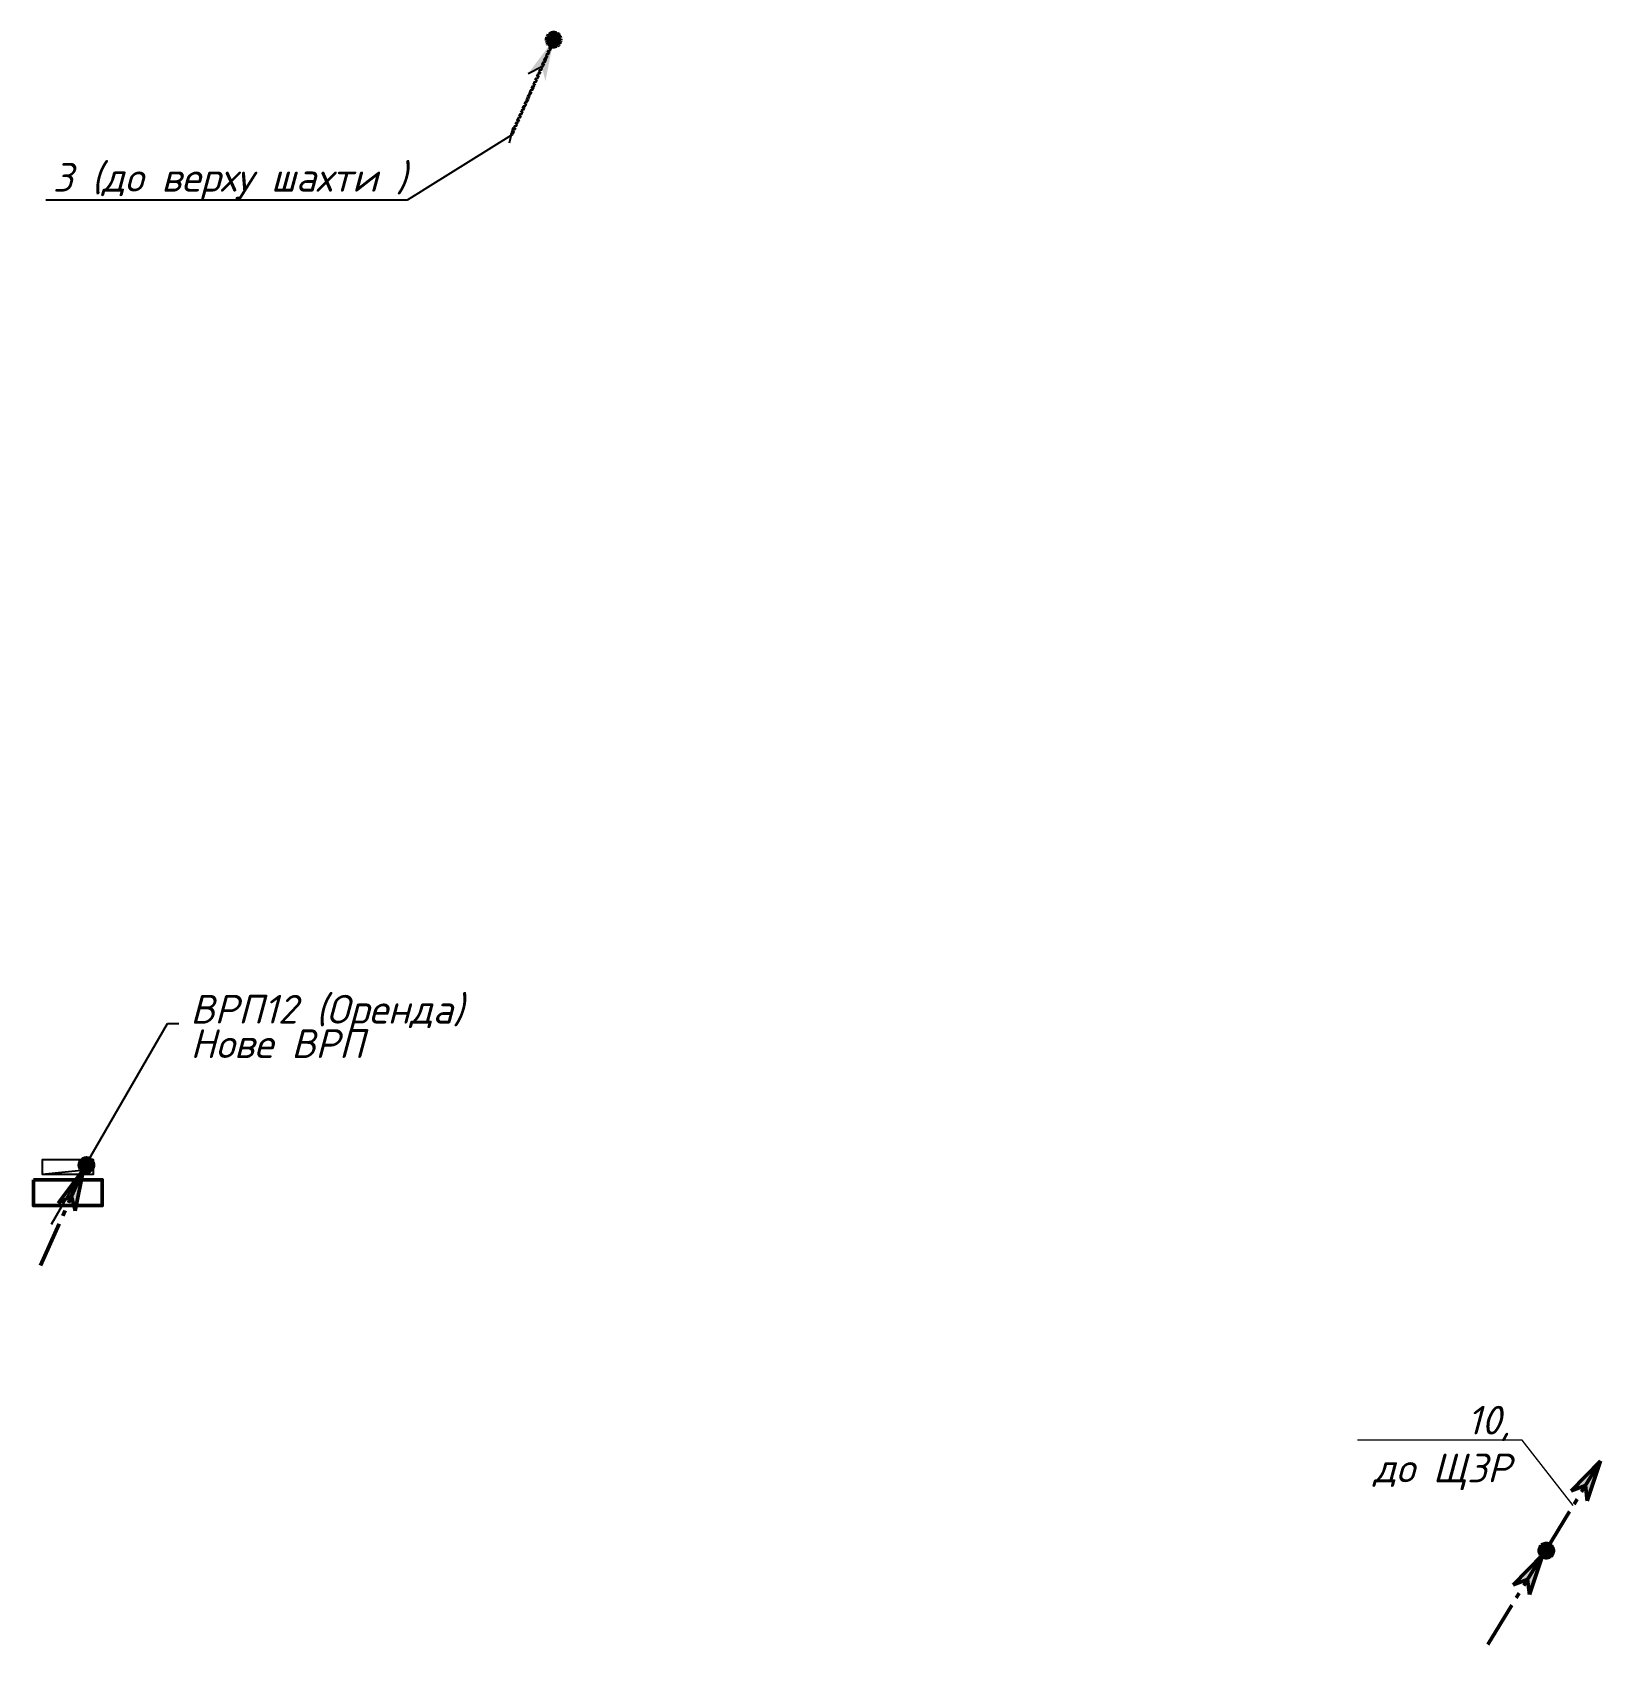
# Model space of a CAD drawing. Header units: millimetres. Extents: x 0 to 878967, y 0 to 534985.
# Drawn here: x 369684 to 397008, y 242995 to 271176 of the extents above; entities that cross this region are included whole.
import ezdxf
from ezdxf import colors
from ezdxf.entities.mleader import LeaderData, LeaderLine
from ezdxf.math import Vec2, Vec3

# ---------------------------------------------------------------- set-up
doc = ezdxf.new("R2010")
doc.units = ezdxf.units.MM
doc.linetypes.add('gost6', pattern=[12, 8, -1.5, 1, -1.5])
doc.layers.get('Defpoints').update_dxf_attribs({"color": 140})
for name, color, linetype, lineweight in [('E_Позначення', 7, 'Continuous', 15), ('E_Щити', 5, 'Continuous', 50), ('Заземл.провідник', 96, 'Continuous', 50), ('Заземлення', 7, 'gost6', 50), ('Маркування електро ліній', 7, 'Continuous', 18)]:
    doc.layers.add(name, color=color, linetype=linetype, lineweight=lineweight)
doc.styles.add('ISO', font='isocpeui.ttf')
doc.styles.get("Standard").update_dxf_attribs({"font": 'arial.ttf'})
doc.styles.add('ГОСТ 2.304', font='isocpeui.ttf')

# ---------------------------------------------------------------- blocks, each defined once
blk = doc.blocks.new('*U6')
at = {"color": 0}
blk.add_lwpolyline([(-600, 450), (600, 450), (600, 0), (-600, 0)], close=True, dxfattribs=at)
blk = doc.blocks.new('_None')
blk = doc.blocks.new('*U96')
at = {"lineweight": -2}
h = blk.add_hatch(color=0, dxfattribs=at)
edge = h.paths.add_edge_path()
edge.add_arc((0.07, 0), 1.28, 0, 360)
h = blk.add_hatch(color=0, dxfattribs=at)
h.paths.add_polyline_path([(-0.47, -0.71), (-5.33, -6.22), (-2.9, -5.18)])
h.paths.add_polyline_path([(-0.47, -0.71), (-2.9, -5.18), (-2.45, -7.79)])
at = {"color": 0, "lineweight": -2}
for p, q in [((-9.24, -16.84), (-0.47, -0.71)), ((-0.47, -0.71), (-5.33, -6.22)), ((-0.47, -0.71), (-5.33, -6.22)), ((-0.47, -0.71), (-2.45, -7.79)), ((-0.47, -0.71), (-2.45, -7.79)), ((-5.33, -6.22), (-2.9, -5.18)), ((-5.33, -6.22), (-2.9, -5.18)), ((-2.9, -5.18), (-2.45, -7.79)), ((-2.9, -5.18), (-2.45, -7.79))]:
    blk.add_line(p, q, dxfattribs=at)
blk.add_circle((0.11, 0), 1.24, dxfattribs=at)
blk = doc.blocks.new('*U95')
at = {"lineweight": -2}
h = blk.add_hatch(color=0, dxfattribs=at)
h.paths.add_polyline_path([(8.77, 16.13), (3.9, 10.61), (6.34, 11.65)])
h.paths.add_polyline_path([(8.77, 16.13), (6.34, 11.65), (6.79, 9.05)])
h = blk.add_hatch(color=0, dxfattribs=at)
edge = h.paths.add_edge_path()
edge.add_arc((0.07, 0), 1.28, 0, 360)
h = blk.add_hatch(color=0, dxfattribs=at)
h.paths.add_polyline_path([(-0.47, -0.71), (-5.33, -6.22), (-2.9, -5.18)])
h.paths.add_polyline_path([(-0.47, -0.71), (-2.9, -5.18), (-2.45, -7.79)])
at = {"color": 0, "lineweight": -2}
for p, q in [((0, 0), (8.77, 16.13)), ((8.77, 16.13), (3.9, 10.61)), ((8.77, 16.13), (6.79, 9.05)), ((3.9, 10.61), (6.34, 11.65)), ((6.34, 11.65), (6.79, 9.05)), ((-9.24, -16.84), (-0.47, -0.71)), ((-0.47, -0.71), (-5.33, -6.22)), ((-0.47, -0.71), (-2.45, -7.79)), ((-5.33, -6.22), (-2.9, -5.18)), ((-2.9, -5.18), (-2.45, -7.79))]:
    blk.add_line(p, q, dxfattribs=at)
blk.add_circle((0.11, 0), 1.24, dxfattribs=at)
blk = doc.blocks.new('_Oblique')
at = {"color": 0, "linetype": 'ByBlock', "lineweight": -2}
blk.add_line((-0.5, -0.5), (0.5, 0.5), dxfattribs=at)

msp = doc.modelspace()

# ---------------------------------------------------------------- hatches: boundary and pattern name
at = {"layer": 'Заземлення'}
h = msp.add_hatch(color=256, dxfattribs=at)
edge = h.paths.add_edge_path()
edge.add_arc((378762.7, 271048.4), 127.6, 4.48211, 364.48211)
h = msp.add_hatch(color=256, dxfattribs=at)
h.paths.add_polyline_path([(378766.5, 271048.7), (378324.6, 270460.9), (378558.8, 270583.3)])
h.paths.add_polyline_path([(378766.5, 271048.7), (378558.8, 270583.3), (378624.1, 270327.2)])

# ---------------------------------------------------------------- linework, layer by layer
at = {"layer": 'Defpoints'}
msp.add_lwpolyline([(369852.6, 251282.5), (370752.6, 251282.5), (370752.6, 251532.5), (369852.6, 251532.5), (369852.6, 251282.5), (370659.6, 251360.8), (370752.6, 251532.5)], dxfattribs=at)
at = {"layer": 'Заземл.провідник', "lineweight": -2}
msp.add_line((378324.6, 270460.9), (378558.8, 270583.3), dxfattribs=at)
at = {"layer": 'Заземлення'}
msp.add_circle((378766.5, 271048.7), 123.8, dxfattribs=at)

# ---------------------------------------------------------------- block references
at = {"layer": 'E_Щити'}
msp.add_blockref('*U6', (370302.6, 250733.5), dxfattribs=at)
at = {"layer": 'Заземлення', "ltscale": 100, "xscale": 100.0000000000001, "yscale": 100.0000000000001, "zscale": 100.0000000000001, "rotation": 357.0874877686715}
msp.add_blockref('*U95', (396050.2, 244721.5), dxfattribs=at)

# ---------------------------------------------------------------- leaders
at = {"layer": 'Маркування електро ліній'}
ml = msp.add_multileader_mtext('Standard', dxfattribs=at)
ml.set_content('{\\fISOCPEUR|b0|i1|c0|p34;3\\fISOCPEUR|b0|i1|c204|p34; (до верху шахти )}', color=256)
ml.set_leader_properties()
ml.set_arrow_properties(name='OBLIQUE')
ml.build(insert=Vec2(0, 0))
ml.multileader.update_dxf_attribs({"text_left_attachment_type": 6, "text_right_attachment_type": 6, "dogleg_length": 0.36, "arrow_head_size": 200})
ctx = ml.context
ctx.base_point, ctx.char_height, ctx.arrow_head_size, ctx.landing_gap_size, ctx.plane_origin = Vec3(369544.5, 268250.1), 500, 200, 4, Vec3(396840.6, 247371.5)
ctx.left_attachment, ctx.right_attachment, ctx.text_align_type = 6, 6, 2
notes = []
notes.append((ctx, [(1, (1, 1, 0), (376213.9, 268250.1), (-1, 0), 0.72, [(1, [(378032.1, 269387.2)], 0, [])])]))
ctx.mtext.insert, ctx.mtext.alignment, ctx.mtext.line_spacing_factor, ctx.mtext.flow_direction = Vec3(376209.1, 268900.1), 3, 0.96, 5
ctx.mtext.has_bg_fill, ctx.mtext.bg_color, ctx.mtext.bg_scale_factor, ctx.mtext.bg_transparency, ctx.mtext.use_window_bg_color = 1, -1023410167, 1.5, 0, 1
for ctx, leaders in notes:
    for number, flags, end, landing, length, lines in leaders:
        leader = LeaderData()
        leader.index, (leader.has_last_leader_line, leader.has_dogleg_vector, leader.attachment_direction) = number, flags
        leader.last_leader_point, leader.dogleg_vector, leader.dogleg_length = Vec3(end), Vec3(landing), length
        for number, points, colour, breaks in lines:
            line = LeaderLine()
            line.index, line.vertices, line.color, line.breaks = number, Vec3.list(points), colors.encode_raw_color(colour), breaks
            leader.lines.append(line)
        ctx.leaders.append(leader)

# ---------------------------------------------------------------- next in the draw order: linework, layer by layer
at = {"layer": 'Заземлення'}
msp.add_line((378032.1, 269387.2), (378780.4, 271063.8), dxfattribs=at)

# ---------------------------------------------------------------- next in the draw order: leaders
at = {"layer": 'E_Позначення', "color": 7, "lineweight": 9}
ml = msp.add_multileader_mtext('Standard', dxfattribs=at)
ml.set_content('ВРП12 (Оренда)\\PНове ВРП', color=7, style='ISO')
ml.set_leader_properties()
ml.set_arrow_properties(name='NONE')
ml.build(insert=Vec2(0, 0))
ml.multileader.update_dxf_attribs({"has_text_frame": 1, "text_left_attachment_type": 7, "text_right_attachment_type": 8, "dogleg_length": 100, "arrow_head_size": 400})
ctx = ml.context
ctx.base_point, ctx.char_height, ctx.arrow_head_size, ctx.landing_gap_size, ctx.plane_origin = Vec3(372237.9, 253903.6), 500, 400, 200, Vec3(282348.5, 242143.8)
ctx.left_attachment, ctx.right_attachment = 7, 8
notes = []
notes.append((ctx, [(1, (1, 1, 0), (372037.9, 253903.6), (1, 0), 200, [(0, [(370017.2, 250406.5)], 0, [])])]))
ctx.mtext.insert, ctx.mtext.width, ctx.mtext.line_spacing_factor, ctx.mtext.flow_direction = Vec3(372437.9, 254403.9), 6922.258, 0.72, 5
ctx.mtext.has_bg_fill, ctx.mtext.bg_color, ctx.mtext.bg_scale_factor, ctx.mtext.bg_transparency, ctx.mtext.use_window_bg_color = 1, -1027028792, 1.5, 0, 1
at = {"layer": 'E_Позначення'}
ml = msp.add_multileader_mtext('Standard', dxfattribs=at)
ml.set_content('10,\\Pдо ЩЗР ', color=256, style='ГОСТ 2.304')
ml.set_leader_properties(color=256, linetype='ByLayer', lineweight=-1)
ml.set_arrow_properties(name='NONE')
ml.build(insert=Vec2(0, 0))
ml.multileader.update_dxf_attribs({"has_dogleg": 0, "text_left_attachment_type": 6, "text_right_attachment_type": 6, "dogleg_length": 0, "arrow_head_size": 2})
ctx = ml.context
ctx.base_point, ctx.char_height, ctx.arrow_head_size, ctx.landing_gap_size, ctx.plane_origin = Vec3(392870.6, 246644.2), 500, 2, 200, Vec3(434381.5, 241748.8)
ctx.left_attachment, ctx.right_attachment, ctx.text_align_type = 6, 6, 2
notes.append((ctx, [(1, (1, 1, 0), (395641.5, 246644.2), (-1, 0), 0, [(0, [(396529.1, 245504.6)], 0, [])])]))
ctx.mtext.insert, ctx.mtext.alignment, ctx.mtext.flow_direction = Vec3(395441.5, 247244.2), 3, 5
ctx.mtext.has_bg_fill, ctx.mtext.bg_color, ctx.mtext.bg_scale_factor, ctx.mtext.bg_transparency, ctx.mtext.use_window_bg_color = 1, -1027028792, 1.5, 0, 1
for ctx, leaders in notes:
    for number, flags, end, landing, length, lines in leaders:
        leader = LeaderData()
        leader.index, (leader.has_last_leader_line, leader.has_dogleg_vector, leader.attachment_direction) = number, flags
        leader.last_leader_point, leader.dogleg_vector, leader.dogleg_length = Vec3(end), Vec3(landing), length
        for number, points, colour, breaks in lines:
            line = LeaderLine()
            line.index, line.vertices, line.color, line.breaks = number, Vec3.list(points), colors.encode_raw_color(colour), breaks
            leader.lines.append(line)
        ctx.leaders.append(leader)

# ---------------------------------------------------------------- next in the draw order: block references
at = {"layer": 'Заземлення', "ltscale": 100, "xscale": 100, "yscale": 100, "zscale": 100, "rotation": 4.482106600348586}
msp.add_blockref('*U96', (370615.2, 251437.5), dxfattribs=at)

doc.saveas('drawing.dxf')
